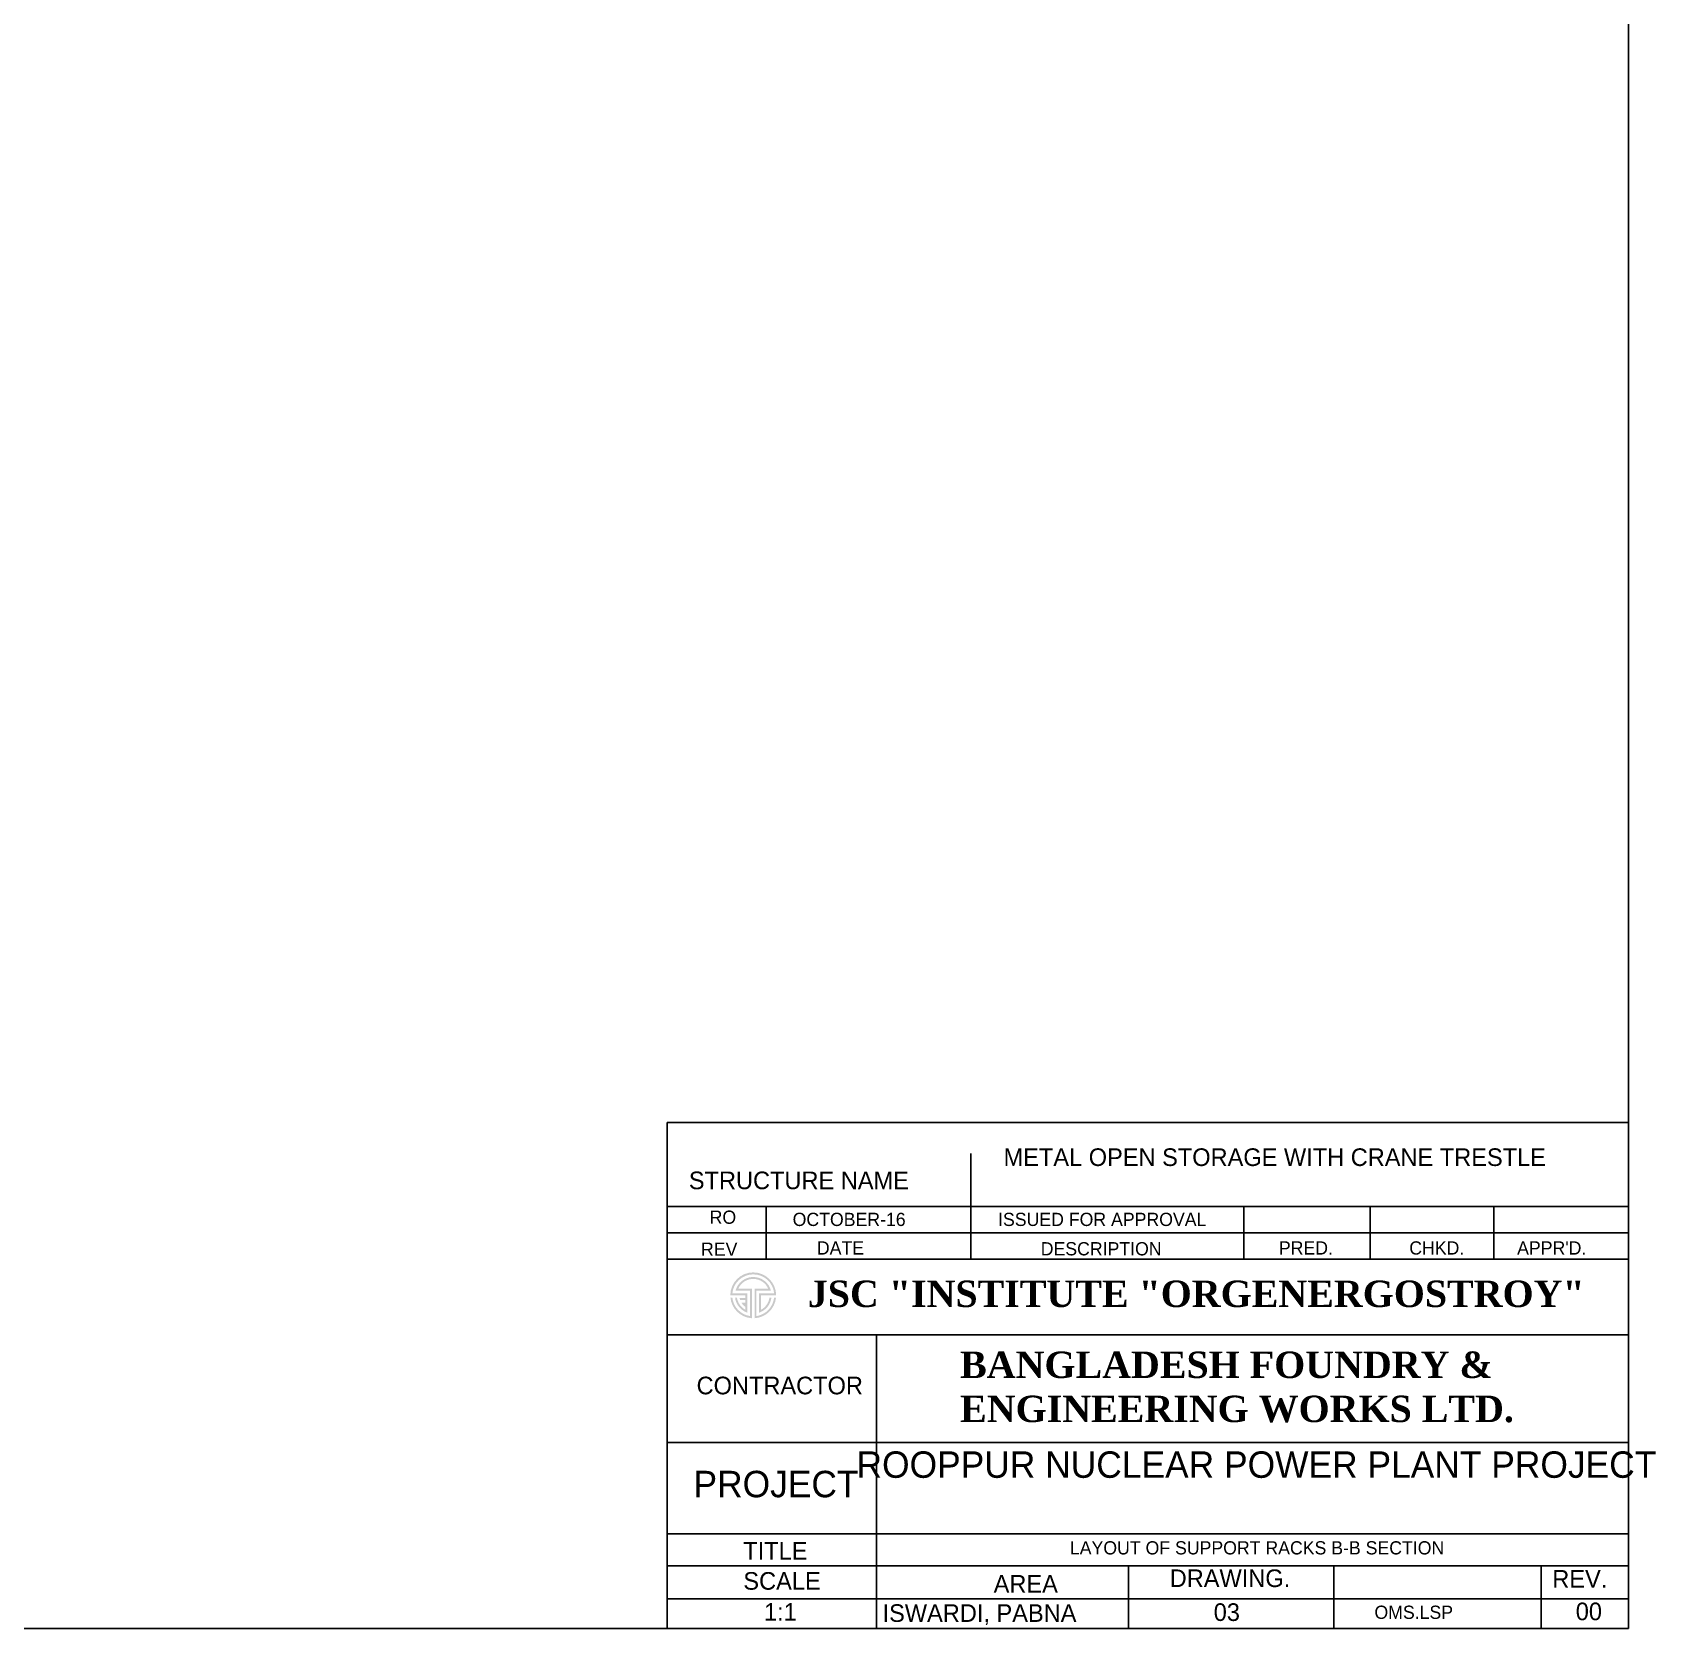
# Model space of a CAD drawing. Header units: millimetres. Extents: x 914 to 1731, y -85 to 465.
# Drawn here: x 1451.2 to 1730.8, y -84.8 to 190.2 of the extents above; entities that cross this region are included whole.
import ezdxf

# ---------------------------------------------------------------- set-up
doc = ezdxf.new("R2010")
doc.units = ezdxf.units.MM
doc.linetypes.add('XKITLINE00', pattern=[0])
doc.layers.add('S010P_TITLEBLOCK', color=7, linetype='Continuous', lineweight=0)
doc.layers.add('TONK', color=7, linetype='Continuous', lineweight=20)
doc.layers.add('table', color=7, linetype='Continuous', true_color=0xf17204)
doc.layers.add('text', color=254, linetype='Continuous')

msp = doc.modelspace()

# ---------------------------------------------------------------- hatches: boundary and pattern name
at = {"layer": 'TONK', "linetype": 'Continuous', "lineweight": 25}
h = msp.add_hatch(color=3, dxfattribs=at)
h.paths.add_polyline_path([(1571.42, -27.38), (1574.02, -27.38), (1574.02, -27.84), (1573.02, -27.84, 0.035542), (1573.1, -28.17), (1574.02, -28.17), (1574.02, -28.64), (1573.33, -28.64, 0.106009), (1574.02, -29.37), (1574.02, -29.87, -0.238291), (1572.57, -27.77), (1572.24, -27.77, 0.2871), (1574.35, -30.37), (1574.35, -27.06), (1571.77, -27.06, -0.912871), (1578.98, -27.06), (1576.39, -27.06), (1576.39, -30.37, 0.2871), (1578.51, -27.77), (1578.17, -27.77, -0.238291), (1576.72, -29.87), (1576.72, -27.38), (1579.32, -27.38, 1)])
h.paths.add_polyline_path([(1572.32, -26.58), (1574.81, -26.58), (1574.81, -30.96, -0.339111), (1571.77, -27.77), (1571.44, -27.77, 0.368883), (1575.14, -31.33), (1575.14, -26.26), (1572.78, -26.26, -0.655468), (1577.97, -26.26), (1575.6, -26.26), (1575.6, -31.33, 0.368883), (1579.3, -27.77), (1578.97, -27.77, -0.339111), (1575.93, -30.96), (1575.93, -26.58), (1578.43, -26.58, 0.77193)])

# ---------------------------------------------------------------- linework, layer by layer
at = {"lineweight": 25, "ltscale": 5}
msp.add_line((1596.61, -34.18), (1596.61, -52.72), dxfattribs=at)
at = {"layer": 'S010P_TITLEBLOCK', "linetype": 'XKITLINE00', "lineweight": 25}
for p, q in [((1726.17, -84.79), (1726.17, 465.21)), ((916.17, -84.79), (1726.17, -84.79))]:
    msp.add_line(p, q, dxfattribs=at)
at = {"layer": 'table', "lineweight": 25, "ltscale": 10}
for p, q in [((1560.53, 2.4), (1726.17, 2.4)), ((1560.53, 2.4), (1560.53, -84.79)), ((1726.17, -84.79), (1726.17, 2.4)), ((1612.86, -2.94), (1612.86, -21.17)), ((1560.53, -12.05), (1726.17, -12.05)), ((1577.58, -12.02), (1577.58, -21.17)), ((1659.9, -12.02), (1659.9, -21.17)), ((1681.64, -12.02), (1681.64, -21.17)), ((1702.96, -12.02), (1702.96, -21.17)), ((1560.53, -16.61), (1726.17, -16.61)), ((1560.53, -21.17), (1726.17, -21.17)), ((1560.53, -34.18), (1726.17, -34.18)), ((1560.53, -52.72), (1726.17, -52.72)), ((1596.61, -52.72), (1596.61, -84.79)), ((1560.53, -68.48), (1726.17, -68.48)), ((1560.53, -73.98), (1726.17, -73.98)), ((1640.01, -73.98), (1640.01, -84.79)), ((1675.37, -73.98), (1675.37, -84.79)), ((1711.09, -73.98), (1711.09, -84.79)), ((1560.53, -79.67), (1726.17, -79.67)), ((1560.53, -84.79), (1726.17, -84.79))]:
    msp.add_line(p, q, dxfattribs=at)

# ---------------------------------------------------------------- texts
at = {"layer": 'text', "lineweight": 25}
for s, insert, char_height, width, attachment_point in [('METAL OPEN STORAGE WITH CRANE TRESTLE', (1618.5, -2.06), 3.0375, 102.9719, 1), ('STRUCTURE NAME', (1564.28, -6.06), 3.0375, 102.9719, 1), ('RO', (1567.86, -12.78), 2.278, 188.887, 1), ('OCTOBER-16', (1582.16, -13.16), 2.278, 188.887, 1), ('ISSUED FOR APPROVAL', (1617.55, -13.16), 2.2781, 188.887, 1), ('REV', (1566.38, -18.3), 2.278, 188.887, 1), ('DATE', (1586.34, -18.08), 2.278, 188.887, 1), ('DESCRIPTION', (1624.9, -18.22), 2.2781, 188.887, 1), ('PRED.', (1665.93, -18.08), 2.278, 188.887, 1), ('CHKD.', (1688.39, -18.08), 2.278, 188.887, 1), ("APPR'D.", (1706.97, -18.08), 2.278, 188.887, 1), ('{\\fTimes New Roman|b1|i0|c0|p18;JSC "INSTITUTE "ORGENERGOSTROY"}', (1584.77, -24.84), 4.5563, 188.887, 1), ('{\\fTimes New Roman|b1|i0|c0|p18;BANGLADESH FOUNDRY & ENGINEERING WORKS LTD.}', (1611.01, -37.07), 4.5563, 114.2874, 1), ('CONTRACTOR', (1565.61, -41.4), 3.038, 188.887, 1), ('ROOPPUR NUCLEAR POWER PLANT PROJECT', (1662.06, -54.27), 4.5563, 139.9358, 2), ('PROJECT', (1565.08, -57.62), 4.556, 188.887, 1), ('TITLE', (1573.66, -69.89), 3.038, 188.887, 1), ('{\\fComic Sans MS|b0|i0|c0|p66;LAYOUT OF SUPPORT RACKS B-B SECTION}', (1662.17, -69.75), 2.2781, 188.887, 2), ('SCALE', (1573.67, -75.07), 3.038, 188.887, 1), ('DRAWING.', (1647.12, -74.61), 3.038, 188.887, 1), ('REV.', (1713.03, -74.72), 3.038, 188.887, 1), ('AREA', (1616.79, -75.57), 3.038, 188.887, 1), ('1:1', (1577.22, -80.41), 3.038, 188.887, 1), ('ISWARDI, PABNA', (1597.65, -80.61), 3.0375, 42.968, 1), ('03', (1654.7, -80.45), 3.038, 188.887, 1), ('OMS.LSP', (1689.16, -80.85), 2.278, 188.887, 2), ('00', (1717.07, -80.32), 3.038, 188.887, 1)]:
    msp.add_mtext(s, dxfattribs=dict(at, insert=insert, char_height=char_height, width=width, attachment_point=attachment_point))

doc.saveas('drawing.dxf')
